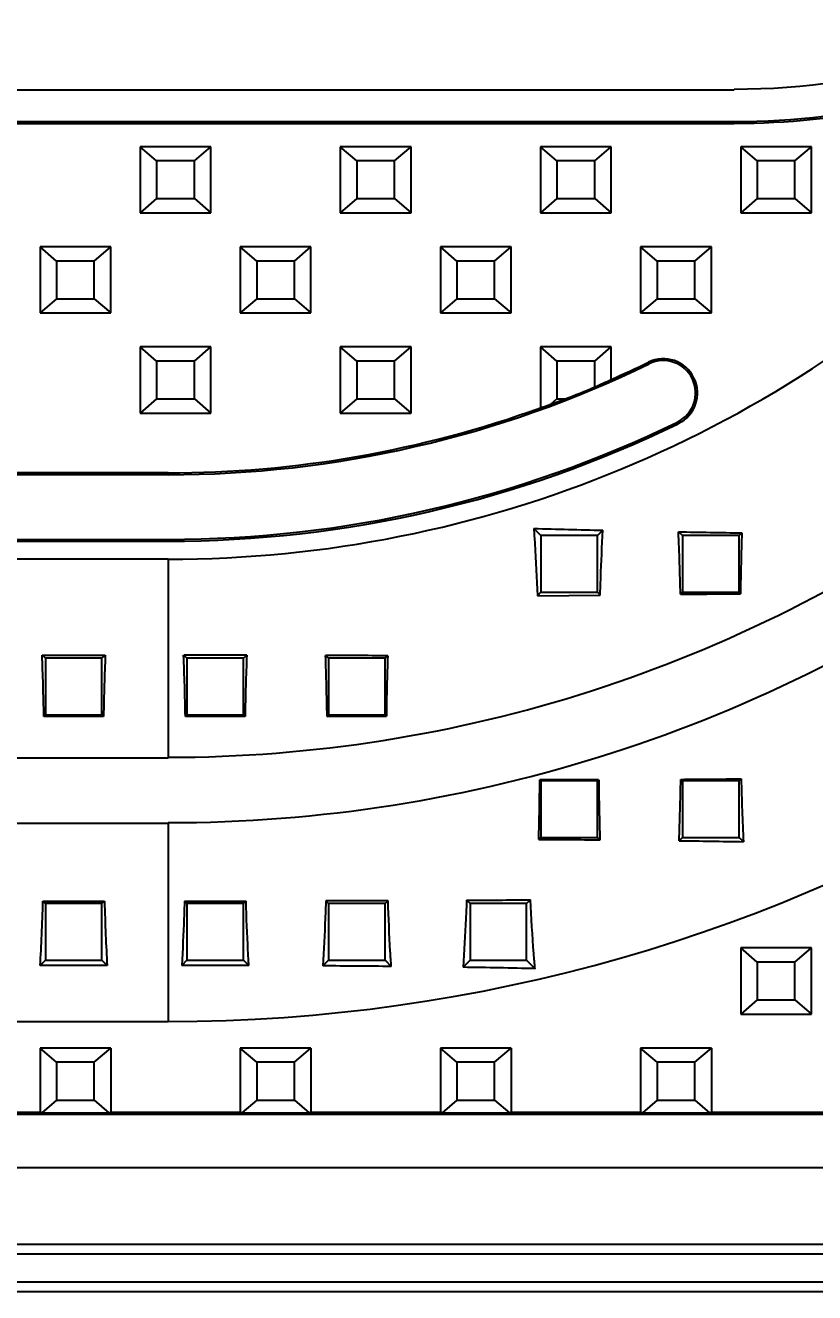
# Model space of a CAD drawing. Header units: millimetres. Extents: x 2875 to 3219, y 1450 to 1733.
# Drawn here: x 3013.39 to 3030.2, y 1563.49 to 1590.47 of the extents above; entities that cross this region are included whole.
import ezdxf

# ---------------------------------------------------------------- set-up
doc = ezdxf.new("R2010")
doc.units = ezdxf.units.MM
doc.linetypes.add('HIDDEN', pattern=[0.2, 0.1, -0.1])
doc.layers.add('DEFAULT_2', color=8, linetype='HIDDEN')
doc.layers.add('dim', color=4, linetype='Continuous', lineweight=9)
doc.styles.get("Standard").update_dxf_attribs({"font": 'arial.ttf'})
doc.dimstyles.new('副本 ISO-25-1', dxfattribs={"dimtxt": 5, "dimasz": 5, "dimexe": 0, "dimexo": 0, "dimgap": 0, "dimtad": 1, "dimtxsty": 'Standard', "dimcen": 0, "dimclrd": 4, "dimclre": 4, "dimclrt": 6, "dimazin": 0, "dimtfac": 1, "dimtofl": 0, "dimtmove": 0, "dimatfit": 3, "dimfxl": 0, "dimarcsym": 0})

# ---------------------------------------------------------------- blocks, each defined once
blk = doc.blocks.new('*D92')
at = {"layer": 'Defpoints', "color": 0, "transparency": 16777216}
for p in [(3011.402, 1594.336), (3054.305, 1589.261), (3109.239, 1589.261)]:
    blk.add_point(p, dxfattribs=at)
at = {"layer": 'dim', "color": 4, "linetype": 'Continuous', "lineweight": -2, "transparency": 16777216}
blk.add_line((3054.305, 1589.261), (3115.738, 1589.261), dxfattribs=at)
at = {"layer": 'dim', "color": 6, "transparency": 16777216, "insert": (3112.488, 1590.763), "char_height": 2.5, "attachment_point": 5}
blk.add_mtext('5,08', dxfattribs=at)
blk = doc.blocks.new('*D93')
at = {"layer": 'Defpoints', "color": 0, "transparency": 16777216}
for p in [(3011.402, 1594.336), (3038.727, 1571.171), (3109.239, 1571.171)]:
    blk.add_point(p, dxfattribs=at)
at = {"layer": 'dim', "color": 4, "linetype": 'Continuous', "lineweight": -2, "transparency": 16777216}
blk.add_line((3038.727, 1571.171), (3117.718, 1571.171), dxfattribs=at)
at = {"layer": 'dim', "color": 6, "transparency": 16777216, "insert": (3113.478, 1572.673), "char_height": 2.5, "attachment_point": 5}
blk.add_mtext('23,17', dxfattribs=at)
blk = doc.blocks.new('*D94')
at = {"layer": 'Defpoints', "color": 0, "transparency": 16777216}
for p in [(3011.402, 1594.336), (3027.374, 1552.336), (3109.239, 1552.336)]:
    blk.add_point(p, dxfattribs=at)
at = {"layer": 'dim', "color": 4, "linetype": 'Continuous', "lineweight": -2, "transparency": 16777216}
blk.add_line((3027.374, 1552.336), (3112.895, 1552.336), dxfattribs=at)
at = {"layer": 'dim', "color": 6, "transparency": 16777216, "insert": (3111.067, 1553.591), "char_height": 2.5, "attachment_point": 5}
blk.add_mtext('42', dxfattribs=at)
blk = doc.blocks.new('*D95')
at = {"layer": 'Defpoints', "color": 0, "transparency": 16777216}
for p in [(3011.402, 1594.336), (3064.842, 1541.336), (3109.239, 1541.336)]:
    blk.add_point(p, dxfattribs=at)
at = {"layer": 'dim', "color": 4, "linetype": 'Continuous', "lineweight": -2, "transparency": 16777216}
blk.add_line((3064.842, 1541.336), (3112.82, 1541.336), dxfattribs=at)
at = {"layer": 'dim', "color": 6, "transparency": 16777216, "insert": (3111.029, 1542.613), "char_height": 2.5, "attachment_point": 5}
blk.add_mtext('53', dxfattribs=at)
blk = doc.blocks.new('*D96')
at = {"layer": 'Defpoints', "color": 0, "transparency": 16777216}
for p in [(3011.402, 1594.336), (3078.714, 1524.336), (3109.239, 1524.336)]:
    blk.add_point(p, dxfattribs=at)
at = {"layer": 'dim', "color": 4, "linetype": 'Continuous', "lineweight": -2, "transparency": 16777216}
blk.add_line((3078.714, 1524.336), (3112.791, 1524.336), dxfattribs=at)
at = {"layer": 'dim', "color": 6, "transparency": 16777216, "insert": (3111.015, 1525.612), "char_height": 2.5, "attachment_point": 5}
blk.add_mtext('70', dxfattribs=at)
blk = doc.blocks.new('*D60')
at = {"layer": 'Defpoints', "color": 0, "transparency": 16777216}
for p in [(3011.402, 1594.336), (3026.402, 1550.026), (3026.402, 1499.926)]:
    blk.add_point(p, dxfattribs=at)
at = {"layer": 'dim', "color": 4, "linetype": 'Continuous', "lineweight": -2, "transparency": 16777216}
blk.add_line((3026.402, 1550.026), (3026.402, 1496.562), dxfattribs=at)
at = {"layer": 'dim', "color": 6, "transparency": 16777216, "insert": (3025.126, 1498.244), "char_height": 2.5, "attachment_point": 5, "rotation": 90}
blk.add_mtext('15', dxfattribs=at)
blk = doc.blocks.new('*D61')
at = {"layer": 'Defpoints', "color": 0, "transparency": 16777216}
for p in [(3011.402, 1594.336), (3036.527, 1571.171), (3036.527, 1499.926)]:
    blk.add_point(p, dxfattribs=at)
at = {"layer": 'dim', "color": 4, "linetype": 'Continuous', "lineweight": -2, "transparency": 16777216}
blk.add_line((3036.527, 1571.171), (3036.527, 1491.447), dxfattribs=at)
at = {"layer": 'dim', "color": 6, "transparency": 16777216, "insert": (3035.025, 1495.687), "char_height": 2.5, "attachment_point": 5, "rotation": 90}
blk.add_mtext('25,13', dxfattribs=at)
blk = doc.blocks.new('*D62')
at = {"layer": 'Defpoints', "color": 0, "transparency": 16777216}
for p in [(3011.402, 1594.336), (3052.105, 1588.628), (3052.105, 1499.926)]:
    blk.add_point(p, dxfattribs=at)
at = {"layer": 'dim', "color": 4, "linetype": 'Continuous', "lineweight": -2, "transparency": 16777216}
blk.add_line((3052.105, 1588.628), (3052.105, 1493.332), dxfattribs=at)
at = {"layer": 'dim', "color": 6, "transparency": 16777216, "insert": (3050.602, 1496.629), "char_height": 2.5, "attachment_point": 5, "rotation": 90}
blk.add_mtext('40,7', dxfattribs=at)
blk = doc.blocks.new('*D97')
at = {"layer": 'Defpoints', "color": 0, "transparency": 16777216}
for p in [(3011.402, 1594.336), (3081.402, 1527.091), (3081.402, 1499.926)]:
    blk.add_point(p, dxfattribs=at)
at = {"layer": 'dim', "color": 4, "linetype": 'Continuous', "lineweight": -2, "transparency": 16777216}
blk.add_line((3081.402, 1527.091), (3081.402, 1496.374), dxfattribs=at)
at = {"layer": 'dim', "color": 6, "transparency": 16777216, "insert": (3080.126, 1498.15), "char_height": 2.5, "attachment_point": 5, "rotation": 90}
blk.add_mtext('70', dxfattribs=at)

msp = doc.modelspace()

# ---------------------------------------------------------------- linework, layer by layer
at = {"color": 7, "linetype": 'Continuous'}
for p, q in [((3008.164, 1589.095), (3028.487, 1589.095)), ((3010.352, 1588.422), (3028.487, 1588.422)), ((3010.352, 1588.383), (3028.487, 1588.383)), ((3028.487, 1588.422), (3028.487, 1588.383)), ((3015.831, 1587.886), (3015.831, 1586.479)), ((3017.339, 1587.886), (3015.831, 1587.886)), ((3016.183, 1587.585), (3015.831, 1587.886)), ((3016.987, 1587.585), (3017.339, 1587.886)), ((3017.339, 1586.479), (3017.339, 1587.886)), ((3020.095, 1587.886), (3020.095, 1586.479)), ((3021.603, 1587.886), (3020.095, 1587.886)), ((3020.447, 1587.585), (3020.095, 1587.886)), ((3021.251, 1587.585), (3021.603, 1587.886)), ((3021.603, 1586.479), (3021.603, 1587.886)), ((3024.359, 1587.886), (3024.359, 1586.479)), ((3025.867, 1587.886), (3024.359, 1587.886)), ((3024.711, 1587.585), (3024.359, 1587.886)), ((3025.515, 1587.585), (3025.867, 1587.886)), ((3025.867, 1586.479), (3025.867, 1587.886)), ((3028.623, 1587.886), (3028.623, 1586.479)), ((3030.131, 1587.886), (3028.623, 1587.886)), ((3028.975, 1587.585), (3028.623, 1587.886)), ((3029.779, 1587.585), (3030.131, 1587.886)), ((3030.131, 1586.479), (3030.131, 1587.886)), ((3016.183, 1587.585), (3016.183, 1586.781)), ((3016.987, 1587.585), (3016.183, 1587.585)), ((3016.987, 1586.781), (3016.987, 1587.585)), ((3020.447, 1587.585), (3020.447, 1586.781)), ((3021.251, 1587.585), (3020.447, 1587.585)), ((3021.251, 1586.781), (3021.251, 1587.585)), ((3024.711, 1587.585), (3024.711, 1586.781)), ((3025.515, 1587.585), (3024.711, 1587.585)), ((3025.515, 1586.781), (3025.515, 1587.585)), ((3028.975, 1587.585), (3028.975, 1586.781)), ((3029.779, 1587.585), (3028.975, 1587.585)), ((3029.779, 1586.781), (3029.779, 1587.585)), ((3016.183, 1586.781), (3015.831, 1586.479)), ((3016.183, 1586.781), (3016.987, 1586.781)), ((3016.987, 1586.781), (3017.339, 1586.479)), ((3020.447, 1586.781), (3020.095, 1586.479)), ((3020.447, 1586.781), (3021.251, 1586.781)), ((3021.251, 1586.781), (3021.603, 1586.479)), ((3024.711, 1586.781), (3024.359, 1586.479)), ((3024.711, 1586.781), (3025.515, 1586.781)), ((3025.515, 1586.781), (3025.867, 1586.479)), ((3028.975, 1586.781), (3028.623, 1586.479)), ((3028.975, 1586.781), (3029.779, 1586.781)), ((3029.779, 1586.781), (3030.131, 1586.479)), ((3015.831, 1586.479), (3017.339, 1586.479)), ((3020.095, 1586.479), (3021.603, 1586.479)), ((3024.359, 1586.479), (3025.867, 1586.479)), ((3028.623, 1586.479), (3030.131, 1586.479)), ((3013.7, 1585.755), (3013.7, 1584.348)), ((3014.051, 1585.453), (3013.7, 1585.755)), ((3015.207, 1585.755), (3013.7, 1585.755)), ((3014.855, 1585.453), (3015.207, 1585.755)), ((3015.207, 1584.348), (3015.207, 1585.755)), ((3017.963, 1585.755), (3017.963, 1584.348)), ((3019.471, 1585.755), (3017.963, 1585.755)), ((3018.315, 1585.453), (3017.963, 1585.755)), ((3019.119, 1585.453), (3019.471, 1585.755)), ((3019.471, 1584.348), (3019.471, 1585.755)), ((3022.227, 1585.755), (3022.227, 1584.348)), ((3023.735, 1585.755), (3022.227, 1585.755)), ((3022.579, 1585.453), (3022.227, 1585.755)), ((3023.383, 1585.453), (3023.735, 1585.755)), ((3023.735, 1584.348), (3023.735, 1585.755)), ((3026.491, 1585.755), (3026.491, 1584.348)), ((3027.999, 1585.755), (3026.491, 1585.755)), ((3026.843, 1585.453), (3026.491, 1585.755)), ((3027.647, 1585.453), (3027.999, 1585.755)), ((3027.999, 1584.348), (3027.999, 1585.755)), ((3014.051, 1585.453), (3014.051, 1584.649)), ((3014.855, 1585.453), (3014.051, 1585.453)), ((3014.855, 1584.649), (3014.855, 1585.453)), ((3018.315, 1585.453), (3018.315, 1584.649)), ((3019.119, 1585.453), (3018.315, 1585.453)), ((3019.119, 1584.649), (3019.119, 1585.453)), ((3022.579, 1585.453), (3022.579, 1584.649)), ((3023.383, 1585.453), (3022.579, 1585.453)), ((3023.383, 1584.649), (3023.383, 1585.453)), ((3026.843, 1585.453), (3026.843, 1584.649)), ((3027.647, 1585.453), (3026.843, 1585.453)), ((3027.647, 1584.649), (3027.647, 1585.453)), ((3014.051, 1584.649), (3013.7, 1584.348)), ((3014.051, 1584.649), (3014.855, 1584.649)), ((3014.855, 1584.649), (3015.207, 1584.348)), ((3018.315, 1584.649), (3017.963, 1584.348)), ((3018.315, 1584.649), (3019.119, 1584.649)), ((3019.119, 1584.649), (3019.471, 1584.348)), ((3022.579, 1584.649), (3022.227, 1584.348)), ((3022.579, 1584.649), (3023.383, 1584.649)), ((3023.383, 1584.649), (3023.735, 1584.348)), ((3026.843, 1584.649), (3026.491, 1584.348)), ((3026.843, 1584.649), (3027.647, 1584.649)), ((3027.647, 1584.649), (3027.999, 1584.348)), ((3013.7, 1584.348), (3015.207, 1584.348)), ((3017.963, 1584.348), (3019.471, 1584.348)), ((3022.227, 1584.348), (3023.735, 1584.348)), ((3026.491, 1584.348), (3027.999, 1584.348)), ((3015.831, 1583.623), (3015.831, 1582.216)), ((3016.183, 1583.321), (3015.831, 1583.623)), ((3017.339, 1583.623), (3015.831, 1583.623)), ((3016.987, 1583.321), (3017.339, 1583.623)), ((3017.339, 1582.216), (3017.339, 1583.623)), ((3020.095, 1583.623), (3020.095, 1582.216)), ((3021.603, 1583.623), (3020.095, 1583.623)), ((3020.447, 1583.321), (3020.095, 1583.623)), ((3021.251, 1583.321), (3021.603, 1583.623)), ((3021.603, 1582.216), (3021.603, 1583.623)), ((3024.359, 1583.623), (3024.359, 1582.329)), ((3025.867, 1583.623), (3024.359, 1583.623)), ((3024.711, 1583.321), (3024.359, 1583.623)), ((3025.515, 1583.321), (3025.867, 1583.623)), ((3025.867, 1582.932), (3025.867, 1583.623)), ((3016.183, 1583.321), (3016.183, 1582.517)), ((3016.987, 1583.321), (3016.183, 1583.321)), ((3016.987, 1582.517), (3016.987, 1583.321)), ((3020.447, 1583.321), (3020.447, 1582.517)), ((3021.251, 1583.321), (3020.447, 1583.321)), ((3021.251, 1582.517), (3021.251, 1583.321)), ((3024.711, 1583.321), (3024.711, 1582.517)), ((3025.515, 1583.321), (3024.711, 1583.321)), ((3025.515, 1582.771), (3025.515, 1583.321)), ((3026.674, 1583.263), (3026.657, 1583.299)), ((3016.183, 1582.517), (3015.831, 1582.216)), ((3016.183, 1582.517), (3016.987, 1582.517)), ((3016.987, 1582.517), (3017.339, 1582.216)), ((3020.447, 1582.517), (3020.095, 1582.216)), ((3020.447, 1582.517), (3021.251, 1582.517)), ((3021.251, 1582.517), (3021.603, 1582.216)), ((3024.711, 1582.517), (3024.578, 1582.403)), ((3024.711, 1582.517), (3024.887, 1582.517)), ((3015.831, 1582.216), (3017.339, 1582.216)), ((3020.095, 1582.216), (3021.603, 1582.216)), ((3027.276, 1582.026), (3027.293, 1581.991)), ((3016.427, 1580.904), (2984.499, 1580.904)), ((3016.427, 1580.943), (2984.521, 1580.943)), ((3016.427, 1580.943), (3016.427, 1580.904)), ((3024.367, 1579.607), (3024.216, 1579.758)), ((3025.573, 1579.607), (3025.689, 1579.723)), ((3027.382, 1579.607), (3027.299, 1579.69)), ((2985.072, 1579.528), (3016.427, 1579.528)), ((2985.122, 1579.489), (3016.427, 1579.489)), ((3016.427, 1579.528), (3016.427, 1579.489)), ((3024.367, 1579.607), (3024.367, 1578.401)), ((3025.573, 1579.607), (3024.367, 1579.607)), ((3025.573, 1578.401), (3025.573, 1579.607)), ((3027.382, 1579.607), (3027.382, 1578.401)), ((3028.588, 1579.607), (3027.382, 1579.607)), ((3028.588, 1579.607), (3028.648, 1579.667)), ((3028.588, 1578.401), (3028.588, 1579.607)), ((3016.427, 1579.104), (2985.195, 1579.104)), ((3016.427, 1579.104), (3016.427, 1574.89)), ((3024.367, 1578.401), (3024.294, 1578.328)), ((3024.294, 1578.328), (3025.631, 1578.343)), ((3024.367, 1578.401), (3025.573, 1578.401)), ((3025.573, 1578.401), (3025.631, 1578.343)), ((3027.382, 1578.401), (3027.341, 1578.36)), ((3027.382, 1578.401), (3028.588, 1578.401)), ((3028.588, 1578.401), (3028.618, 1578.371)), ((3013.814, 1576.996), (3013.745, 1577.065)), ((3013.745, 1577.065), (3015.09, 1577.065)), ((3013.814, 1576.996), (3013.814, 1575.79)), ((3015.02, 1576.996), (3013.814, 1576.996)), ((3015.02, 1576.996), (3015.09, 1577.065)), ((3015.02, 1575.79), (3015.02, 1576.996)), ((3016.829, 1576.996), (3016.76, 1577.065)), ((3016.829, 1576.996), (3016.829, 1575.79)), ((3018.035, 1576.996), (3016.829, 1576.996)), ((3018.035, 1576.996), (3018.103, 1577.063)), ((3018.035, 1575.79), (3018.035, 1576.996)), ((3019.844, 1576.996), (3019.783, 1577.058)), ((3019.844, 1576.996), (3019.844, 1575.79)), ((3021.05, 1576.996), (3019.844, 1576.996)), ((3021.05, 1576.996), (3021.105, 1577.051)), ((3021.05, 1575.79), (3021.05, 1576.996)), ((3013.814, 1575.79), (3013.782, 1575.758)), ((3015.053, 1575.758), (3013.782, 1575.758)), ((3013.814, 1575.79), (3015.02, 1575.79)), ((3015.02, 1575.79), (3015.053, 1575.758)), ((3016.829, 1575.79), (3016.797, 1575.758)), ((3016.829, 1575.79), (3018.035, 1575.79)), ((3018.035, 1575.79), (3018.067, 1575.758)), ((3019.844, 1575.79), (3019.815, 1575.761)), ((3019.815, 1575.761), (3021.077, 1575.764)), ((3019.844, 1575.79), (3021.05, 1575.79)), ((3021.05, 1575.79), (3021.077, 1575.764)), ((3016.427, 1574.874), (2998.342, 1574.874)), ((3024.367, 1574.385), (3024.345, 1574.407)), ((3024.367, 1574.385), (3024.367, 1573.179)), ((3025.573, 1574.385), (3024.367, 1574.385)), ((3025.573, 1574.385), (3025.598, 1574.411)), ((3025.573, 1573.179), (3025.573, 1574.385)), ((3027.382, 1574.385), (3027.347, 1574.42)), ((3027.382, 1574.385), (3027.382, 1573.179)), ((3028.588, 1574.385), (3027.382, 1574.385)), ((3028.588, 1574.385), (3028.633, 1574.431)), ((3028.588, 1573.179), (3028.588, 1574.385)), ((3016.427, 1573.482), (2998.358, 1573.482)), ((3016.427, 1573.482), (3016.427, 1569.267)), ((3024.367, 1573.179), (3024.324, 1573.136)), ((3024.367, 1573.179), (3025.573, 1573.179)), ((3025.573, 1573.179), (3025.625, 1573.127)), ((3027.382, 1573.179), (3027.311, 1573.108)), ((3027.382, 1573.179), (3028.588, 1573.179)), ((3028.588, 1573.179), (3028.68, 1573.087)), ((3013.763, 1571.826), (3015.072, 1571.826)), ((3013.814, 1571.774), (3013.763, 1571.826)), ((3013.814, 1571.774), (3013.814, 1570.568)), ((3015.02, 1571.774), (3013.814, 1571.774)), ((3015.02, 1571.774), (3015.072, 1571.826)), ((3015.02, 1570.568), (3015.02, 1571.774)), ((3016.829, 1571.774), (3016.778, 1571.826)), ((3016.829, 1571.774), (3016.829, 1570.568)), ((3018.035, 1571.774), (3016.829, 1571.774)), ((3018.035, 1571.774), (3018.088, 1571.827)), ((3018.035, 1570.568), (3018.035, 1571.774)), ((3019.844, 1571.774), (3019.787, 1571.831)), ((3019.844, 1571.774), (3019.844, 1570.568)), ((3021.05, 1571.774), (3019.844, 1571.774)), ((3021.05, 1571.774), (3021.112, 1571.836)), ((3021.05, 1570.568), (3021.05, 1571.774)), ((3022.859, 1571.774), (3022.787, 1571.846)), ((3022.859, 1571.774), (3022.859, 1570.568)), ((3024.065, 1571.774), (3022.859, 1571.774)), ((3024.065, 1571.774), (3024.149, 1571.858)), ((3024.065, 1570.568), (3024.065, 1571.774)), ((3028.623, 1570.831), (3028.623, 1569.424)), ((3030.131, 1570.831), (3028.623, 1570.831)), ((3028.975, 1570.53), (3028.623, 1570.831)), ((3029.779, 1570.53), (3030.131, 1570.831)), ((3030.131, 1569.424), (3030.131, 1570.831)), ((3013.814, 1570.568), (3013.706, 1570.459)), ((3013.814, 1570.568), (3015.02, 1570.568)), ((3015.02, 1570.568), (3015.129, 1570.459)), ((3016.829, 1570.568), (3016.72, 1570.459)), ((3016.829, 1570.568), (3018.035, 1570.568)), ((3018.035, 1570.568), (3018.147, 1570.457)), ((3019.844, 1570.568), (3019.726, 1570.449)), ((3019.844, 1570.568), (3021.05, 1570.568)), ((3021.05, 1570.568), (3021.181, 1570.438)), ((3022.859, 1570.568), (3022.71, 1570.419)), ((3022.859, 1570.568), (3024.065, 1570.568)), ((3024.065, 1570.568), (3024.243, 1570.39)), ((3028.975, 1570.53), (3028.975, 1569.726)), ((3029.779, 1570.53), (3028.975, 1570.53)), ((3029.779, 1569.726), (3029.779, 1570.53)), ((3015.129, 1570.459), (3013.706, 1570.459)), ((3028.975, 1569.726), (3028.623, 1569.424)), ((3028.975, 1569.726), (3029.779, 1569.726)), ((3029.779, 1569.726), (3030.131, 1569.424)), ((2995.13, 1569.267), (3016.427, 1569.267)), ((3028.623, 1569.424), (3030.131, 1569.424)), ((3013.7, 1568.699), (3013.7, 1567.326)), ((3015.207, 1568.699), (3013.7, 1568.699)), ((3014.051, 1568.398), (3013.7, 1568.699)), ((3014.855, 1568.398), (3015.207, 1568.699)), ((3015.207, 1568.699), (3015.207, 1567.326)), ((3017.963, 1568.699), (3017.963, 1567.326)), ((3019.471, 1568.699), (3017.963, 1568.699)), ((3018.315, 1568.398), (3017.963, 1568.699)), ((3019.119, 1568.398), (3019.471, 1568.699)), ((3019.471, 1568.699), (3019.471, 1567.326)), ((3022.227, 1568.699), (3022.227, 1567.326)), ((3023.735, 1568.699), (3022.227, 1568.699)), ((3022.579, 1568.398), (3022.227, 1568.699)), ((3023.383, 1568.398), (3023.735, 1568.699)), ((3023.735, 1568.699), (3023.735, 1567.326)), ((3026.491, 1568.699), (3026.491, 1567.326)), ((3027.999, 1568.699), (3026.491, 1568.699)), ((3026.843, 1568.398), (3026.491, 1568.699)), ((3027.647, 1568.398), (3027.999, 1568.699)), ((3027.999, 1568.699), (3027.999, 1567.326)), ((3014.051, 1568.398), (3014.051, 1567.594)), ((3014.855, 1568.398), (3014.051, 1568.398)), ((3014.855, 1567.594), (3014.855, 1568.398)), ((3018.315, 1568.398), (3018.315, 1567.594)), ((3019.119, 1568.398), (3018.315, 1568.398)), ((3019.119, 1567.594), (3019.119, 1568.398)), ((3022.579, 1568.398), (3022.579, 1567.594)), ((3023.383, 1568.398), (3022.579, 1568.398)), ((3023.383, 1567.594), (3023.383, 1568.398)), ((3026.843, 1568.398), (3026.843, 1567.594)), ((3027.647, 1568.398), (3026.843, 1568.398)), ((3027.647, 1567.594), (3027.647, 1568.398)), ((3014.051, 1567.594), (3013.737, 1567.325)), ((3014.051, 1567.594), (3014.855, 1567.594)), ((3014.855, 1567.594), (3015.169, 1567.325)), ((3018.315, 1567.594), (3018.001, 1567.325)), ((3018.315, 1567.594), (3019.119, 1567.594)), ((3019.119, 1567.594), (3019.433, 1567.325)), ((3022.579, 1567.594), (3022.265, 1567.325)), ((3022.579, 1567.594), (3023.383, 1567.594)), ((3023.383, 1567.594), (3023.697, 1567.325)), ((3026.843, 1567.594), (3026.529, 1567.325)), ((3026.843, 1567.594), (3027.647, 1567.594)), ((3027.647, 1567.594), (3027.961, 1567.325)), ((3031.502, 1567.286), (2995.714, 1567.286)), ((3013.7, 1567.326), (3010.943, 1567.326)), ((3013.737, 1567.325), (3013.7, 1567.326)), ((3013.737, 1567.325), (3015.169, 1567.325)), ((3015.207, 1567.326), (3015.169, 1567.325)), ((3017.963, 1567.326), (3015.207, 1567.326)), ((3018.001, 1567.325), (3017.963, 1567.326)), ((3018.001, 1567.325), (3019.433, 1567.325)), ((3019.471, 1567.326), (3019.433, 1567.325)), ((3022.227, 1567.326), (3019.471, 1567.326)), ((3022.265, 1567.325), (3022.227, 1567.326)), ((3022.265, 1567.325), (3023.697, 1567.325)), ((3023.735, 1567.326), (3023.697, 1567.325)), ((3026.491, 1567.326), (3023.735, 1567.326)), ((3026.529, 1567.325), (3026.491, 1567.326)), ((3026.529, 1567.325), (3027.961, 1567.325)), ((3027.999, 1567.326), (3027.961, 1567.325)), ((3030.755, 1567.326), (3027.999, 1567.326)), ((2992.621, 1566.156), (3031.502, 1566.156)), ((2992.621, 1564.528), (3031.502, 1564.528)), ((2992.621, 1564.322), (3031.502, 1564.322)), ((3031.502, 1563.719), (2992.621, 1563.719)), ((2992.621, 1563.518), (3031.502, 1563.518))]:
    msp.add_line(p, q, dxfattribs=at)
for centre, radius, start, end in [((3028.487, 1604.336), 15.224, 270, 42.0802), ((3028.487, 1604.336), 15.914, 270, 297.5167), ((3028.487, 1604.336), 15.953, 270, 294.1686), ((3016.427, 1604.336), 35.069, 270, 333.3591), ((3016.427, 1604.336), 25.231, 270, 314.9513), ((3016.427, 1604.336), 23.432, 270, 295.9324), ((3016.427, 1604.336), 23.393, 293.7983, 295.9324), ((3026.975, 1582.645), 0.727, 295.9324, 115.9324), ((3026.975, 1582.645), 0.688, 295.9324, 115.9324), ((3016.427, 1604.336), 23.401, 291.1925, 292.851), ((3016.427, 1604.336), 23.393, 270, 289.8205), ((3016.427, 1604.336), 24.808, 270, 295.9324), ((3016.427, 1604.336), 24.847, 270, 295.9324), ((3016.427, 1604.336), 29.446, 270, 305.6853), ((3037.14, 2094.19), 514.594, 268.56088, 268.72494), ((2958.762, 1576.868), 68.595, 1.24608, 2.35773), ((3035.129, 1996.412), 416.796, 268.92357, 269.10902), ((3121.486, 1576.921), 92.879, 178.30586, 179.10582), ((3016.427, 1604.336), 30.838, 270, 305.6853), ((2950.997, 1574.567), 65.81, 1.03696, 2.17584), ((3088.771, 1574.486), 70.715, 177.91095, 178.96858), ((2950.211, 1574.671), 69.612, 0.8971, 1.96454), ((3099.034, 1574.685), 77.965, 178.26112, 179.20736), ((2938.585, 1575.179), 85.763, 358.63545, 359.48429), ((3103.469, 1575.387), 77.876, 180.71845, 181.66337), ((2949.303, 1575.895), 78.058, 357.95399, 358.9172), ((3024.389, 2007.867), 433.457, 270.39104, 270.56111), ((3090.136, 1575.901), 61.52, 181.36947, 182.62209), ((3021.073, 1052.386), 520.76, 89.49916, 89.6423), ((3023.797, 1308.215), 264.916, 88.94375, 89.23993), ((3019.019, 2088.927), 517.095, 270.41747, 270.56841), ((3016.442, 1016.351), 554.109, 89.8237, 89.97118), ((3017.218, 1166.434), 404.023, 89.43801, 89.64438), ((3019.642, 1363.44), 207.002, 88.72648, 89.15081)]:
    msp.add_arc(centre, radius, start, end, dxfattribs=at)
for centre, major_axis, ratio, start_param, end_param in [((3015.838, 1604.336), (23.643, 0), 0.999689, -1.149102, -1.132735), ((3017.006, 1604.336), (23.209, 0), 0.999689, -1.248422, -1.238449), ((3016.427, 1605.036), (0, 24.057), 0.999577, -2.795768, -2.782091), ((3013.411, 1574.186), (0, 5.779), 0.066667, -1.29536, -1.0492), ((3015.424, 1574.186), (0, 5.779), 0.066667, 1.0492, 1.29536), ((3013.411, 1574.186), (0, 5.779), 0.066667, -2.271709, -1.991567), ((3015.424, 1574.186), (0, 5.779), 0.066667, -4.291618, -4.011476)]:
    msp.add_ellipse(centre, major_axis=major_axis, ratio=ratio, start_param=start_param, end_param=end_param, dxfattribs=at)
for points, knots in [([(3024.216, 1579.758), (3024.224, 1579.651), (3024.257, 1579.175), (3024.279, 1578.698), (3024.294, 1578.328)], [0, 0, 0, 0, 0.224963, 1, 1, 1, 1]), ([(3025.631, 1578.343), (3025.635, 1578.464), (3025.65, 1578.925), (3025.67, 1579.385), (3025.689, 1579.723)], [0, 0, 0, 0, 0.264284, 1, 1, 1, 1]), ([(3016.778, 1571.826), (3016.774, 1571.704), (3016.759, 1571.249), (3016.739, 1570.793), (3016.72, 1570.459)], [0, 0, 0, 0, 0.265844, 1, 1, 1, 1]), ([(3018.147, 1570.457), (3018.141, 1570.563), (3018.116, 1571.019), (3018.099, 1571.476), (3018.088, 1571.827)], [0, 0, 0, 0, 0.232348, 1, 1, 1, 1]), ([(3019.787, 1571.831), (3019.784, 1571.708), (3019.767, 1571.247), (3019.746, 1570.786), (3019.726, 1570.449)], [0, 0, 0, 0, 0.26731, 1, 1, 1, 1]), ([(3021.181, 1570.438), (3021.174, 1570.544), (3021.145, 1571.01), (3021.125, 1571.476), (3021.112, 1571.836)], [0, 0, 0, 0, 0.228564, 1, 1, 1, 1]), ([(3022.787, 1571.846), (3022.782, 1571.716), (3022.762, 1571.24), (3022.736, 1570.764), (3022.71, 1570.419)], [0, 0, 0, 0, 0.272669, 1, 1, 1, 1]), ([(3024.243, 1570.39), (3024.233, 1570.496), (3024.193, 1570.985), (3024.166, 1571.475), (3024.149, 1571.858)], [0, 0, 0, 0, 0.217117, 1, 1, 1, 1])]:
    msp.add_open_spline(points, degree=3, knots=knots, dxfattribs=at)
for points in [[(3027.341, 1578.36), (3027.767, 1578.364), (3028.192, 1578.367), (3028.618, 1578.371)], [(3018.103, 1577.063), (3017.655, 1577.064), (3017.208, 1577.065), (3016.76, 1577.065)], [(3021.105, 1577.051), (3020.664, 1577.053), (3020.224, 1577.056), (3019.783, 1577.058)], [(3018.067, 1575.758), (3017.644, 1575.758), (3017.22, 1575.758), (3016.797, 1575.758)], [(3025.598, 1574.411), (3025.181, 1574.409), (3024.763, 1574.408), (3024.345, 1574.407)], [(3016.778, 1571.826), (3017.214, 1571.826), (3017.651, 1571.826), (3018.088, 1571.827)], [(3021.112, 1571.836), (3020.671, 1571.834), (3020.229, 1571.832), (3019.787, 1571.831)]]:
    msp.add_open_spline(points, degree=3, dxfattribs=at)
at = {"layer": 'DEFAULT_2', "color": 8, "linetype": 'HIDDEN', "ltscale": 0.01}
msp.add_line((3028.487, 1589.112), (3028.487, 1589.095), dxfattribs=at)

# ---------------------------------------------------------------- dimensions: what is measured, and where the dimension line sits
at = {"layer": 'dim'}
for feature_location, offset, dtype, origin, picture, middle in [((3054.304810962, 1589.260979317), (54.933855361, 0), 0, (3011.402310962, 1594.335979317), '*D92', (3112.488154727, 1590.763366766)), ((3038.727310962, 1571.170979317), (70.511355361, 0), 0, (3011.402310962, 1594.335979317), '*D93', (3113.478093336, 1572.673366766)), ((3027.374, 1552.336), (81.865, 0), 0, (3011.402, 1594.336), '*D94', (3111.067, 1553.591)), ((3064.842, 1541.336), (44.397, 0), 0, (3011.402, 1594.336), '*D95', (3111.029, 1542.613)), ((3078.714, 1524.336), (30.525, 0), 0, (3011.402, 1594.336), '*D96', (3111.015, 1525.612)), ((3026.402, 1550.026), (0, -50.1), 1, (3011.402, 1594.336), '*D60', (3025.126, 1498.244)), ((3036.527310962, 1571.170979317), (0, -71.244635495), 1, (3011.402310962, 1594.335979317), '*D61', (3035.024923513, 1495.68691681)), ((3052.105, 1588.628), (0, -88.701), 1, (3011.402, 1594.336), '*D62', (3050.602, 1496.629)), ((3081.402, 1527.091), (0, -27.165), 1, (3011.402, 1594.336), '*D97', (3080.126, 1498.15))]:
    dim = msp.add_ordinate_dim(feature_location=feature_location, offset=offset, dtype=dtype, origin=origin, dimstyle='副本 ISO-25-1', override={"dimtxt": 2.5, "dimasz": 2, "dimfxl": 1.25, "dimarcsym": 1}, dxfattribs=at)
    dim.commit()
    dim.dimension.update_dxf_attribs({"geometry": picture, "text_midpoint": middle})

doc.saveas('drawing.dxf')
